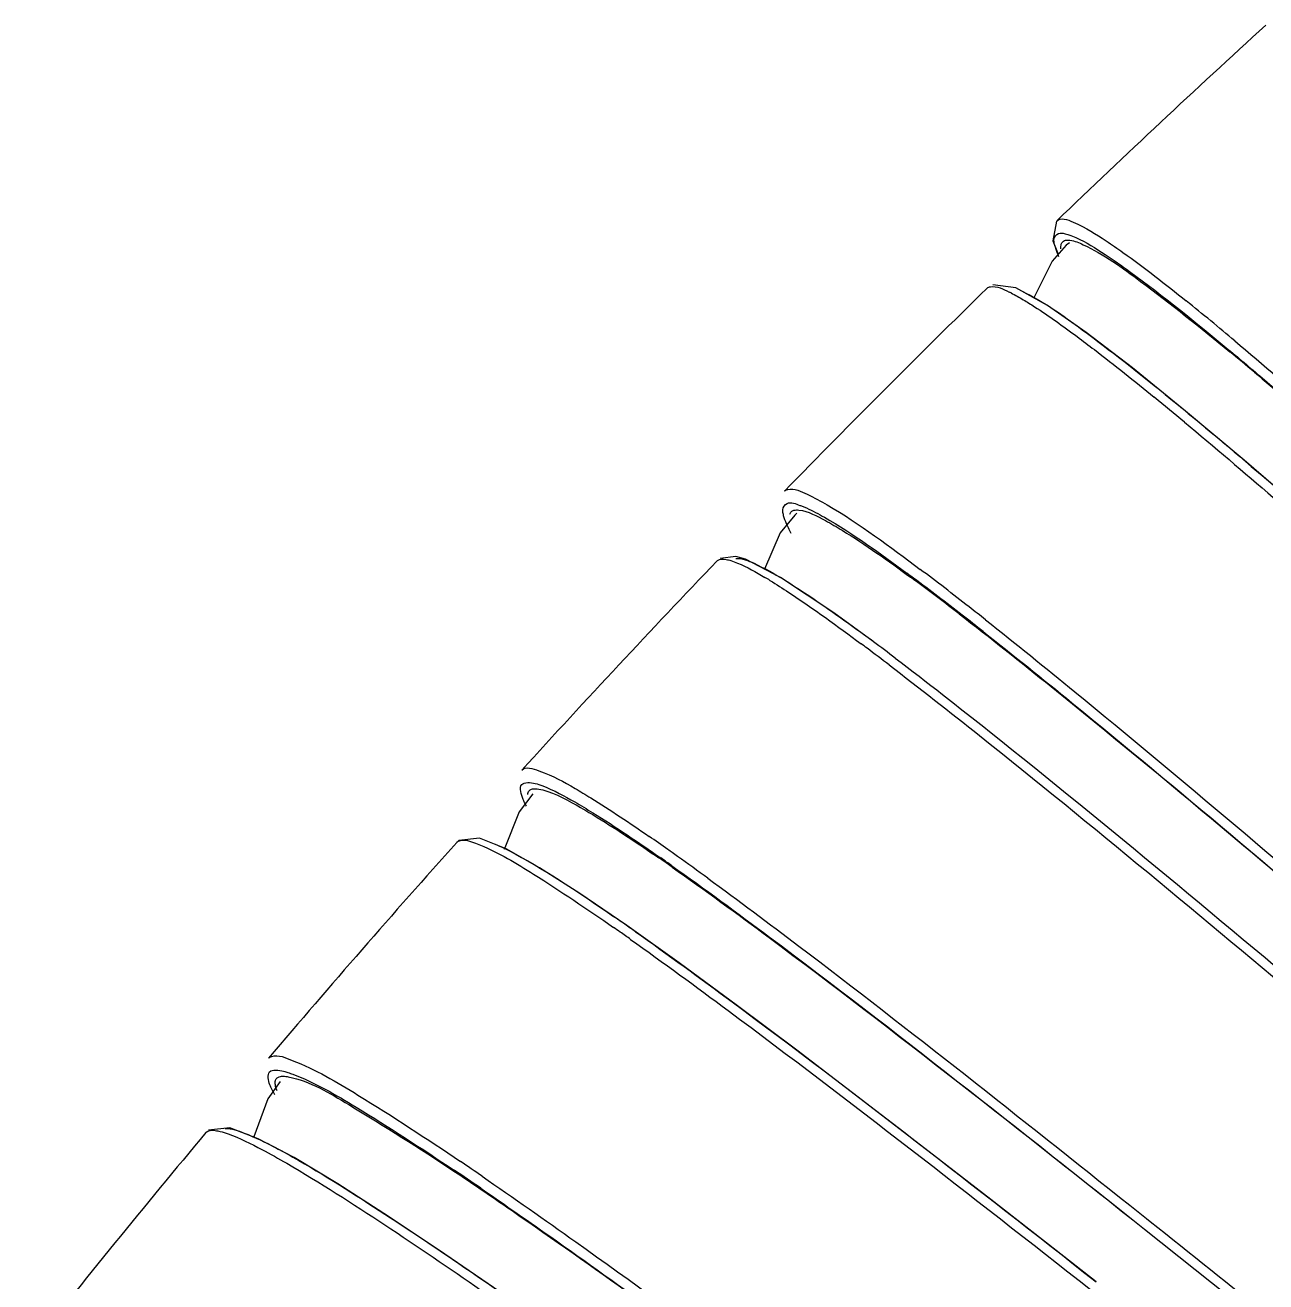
# Model space of a CAD drawing. Header units: millimetres. Extents: x 601 to 1195, y -13 to 407.
# Drawn here: x 921.34 to 929.94, y 354.07 to 362.78 of the extents above; entities that cross this region are included whole.
import ezdxf

# ---------------------------------------------------------------- set-up
doc = ezdxf.new("R2010")
doc.units = ezdxf.units.MM
doc.header["$LTSCALE"] = 0.1

msp = doc.modelspace()

# ---------------------------------------------------------------- linework, layer by layer
at = {"color": 7, "linetype": 'Continuous'}
for p, q in [((928.4901, 361.4218), (928.4633, 361.2835)), ((928.5562, 361.2543), (928.4584, 361.1432)), ((928.4633, 361.2835), (928.5011, 361.1917)), ((928.5205, 361.2293), (928.52, 361.2385)), ((928.5786, 361.2716), (928.5562, 361.2543)), ((928.4584, 361.1432), (928.3311, 360.8838)), ((928.2076, 360.9584), (928.0485, 360.9794)), ((928.4275, 360.8362), (928.2076, 360.9584)), ((926.6747, 359.3835), (926.5743, 359.2597)), ((926.6899, 359.3963), (926.6747, 359.3835)), ((926.5743, 359.2597), (926.4657, 359.0087)), ((926.2671, 359.0958), (926.157, 359.082)), ((926.9466, 358.705), (926.5766, 358.9514)), ((927.2178, 358.5077), (926.9466, 358.705)), ((924.8578, 357.45), (924.7635, 357.326)), ((924.7635, 357.326), (924.6598, 357.0653)), ((924.3453, 357.1274), (924.3284, 357.111)), ((924.4885, 357.1435), (924.3453, 357.1274)), ((924.674, 357.0684), (924.4885, 357.1435)), ((924.4611, 357.1083), (924.4953, 357.0951)), ((925.8732, 356.2783), (925.5104, 356.5371)), ((923.1072, 355.4563), (923.0217, 355.3369)), ((923.0217, 355.3369), (922.9233, 355.072)), ((922.7567, 355.1356), (922.61, 355.1197)), ((922.9552, 355.0599), (922.7567, 355.1356)), ((928.9981, 354.5986), (929.1147, 354.5057)), ((929.1147, 354.5057), (929.1401, 354.4854)), ((929.099, 354.4339), (929.8289, 353.8536)), ((929.1004, 354.4327), (929.834, 353.8495))]:
    msp.add_line(p, q, dxfattribs=at)
for points in [[(929.3846, 360.1043), (929.0162, 360.4029), (928.6949, 360.6495), (928.4275, 360.8362)], [(932.2261, 357.6157), (932.0924, 357.7358), (931.621, 358.1582), (931.1479, 358.5797), (930.6802, 358.993), (930.2252, 359.3904), (929.7906, 359.7636), (929.3846, 360.1043)], [(926.5766, 358.9514), (926.3336, 359.0769), (926.2671, 359.0958)], [(925.5104, 356.5371), (925.1849, 356.7596), (924.9039, 356.9389), (924.674, 357.0684)], [(928.7652, 354.0675), (928.4882, 354.2842), (928.0332, 354.6392), (927.5774, 354.9928), (927.127, 355.3394), (926.6881, 355.6734), (926.2678, 355.9885), (925.8732, 356.2783)], [(924.2494, 354.26), (923.8583, 354.5214), (923.5068, 354.7467), (923.2031, 354.9286), (922.9552, 355.0599)], [(926.5599, 352.6206), (926.0757, 352.9715), (925.5952, 353.3171), (925.1255, 353.6515), (924.6742, 353.9681), (924.2494, 354.26)]]:
    msp.add_lwpolyline(points, dxfattribs=at)
for centre, radius, start, end in [((982.9613, 304.6655), 78.6664, 132.375478, 133.821522), ((982.9613, 304.6655), 78.6664, 134.312144, 135.758188), ((928.0311, 360.9309), 0.0337, 130.03605, 134.50583), ((927.778, 360.1301), 0.8863, 63.43909, 64.39868), ((915.722, 343.8972), 21.7899, 50.00508, 51.15291), ((911.6775, 338.7325), 28.2664, 49.95965, 50.41205), ((910.7389, 337.6298), 29.1381, 50.23349, 50.76885), ((982.9613, 304.6655), 78.6665, 136.248817, 137.694861), ((926.1613, 359.0423), 0.0337, 132.08655, 136.73947), ((924.8044, 356.1598), 3.2496, 58.49191, 59.21445), ((918.3586, 346.6692), 15.3056, 53.33127, 53.54944), ((918.9748, 347.3721), 14.3666, 53.5112, 53.71694), ((913.9399, 340.9559), 22.6039, 51.91416, 52.99478), ((914.9877, 342.1716), 20.9262, 52.12509, 53.28211), ((916.0392, 343.4283), 19.283, 52.36487, 53.46698), ((909.5848, 335.1867), 29.7568, 51.81174, 52.17035), ((908.7047, 334.2384), 31.1205, 51.68858, 51.95659), ((916.8151, 344.5164), 17.4345, 53.35443, 53.60641), ((915.5152, 342.8903), 19.4525, 53.17073, 53.32117), ((913.5145, 340.2247), 22.7854, 52.67802, 53.16183), ((914.7957, 341.807), 20.8136, 52.82767, 53.34571), ((916.065, 343.2944), 16.8609, 54.75842, 55.29493), ((982.9613, 304.6655), 78.6663, 138.185326, 139.63137), ((914.6722, 341.3176), 19.2791, 54.65394, 54.7676), ((914.0056, 340.378), 20.4312, 54.52642, 54.65379), ((916.6992, 343.9213), 15.9005, 55.20455, 55.37909), ((915.5748, 342.4465), 17.7604, 54.90505, 55.06503), ((915.9715, 342.8745), 17.1754, 54.99276, 55.20403), ((914.9029, 341.4902), 18.9291, 54.77011, 54.90519), ((911.5614, 336.9589), 24.634, 53.90968, 54.51155), ((914.7313, 341.1386), 18.796, 55.2171, 55.34829), ((912.7204, 338.3811), 22.1453, 54.87091, 55.01225), ((914.0244, 340.121), 20.0351, 55.06389, 55.21683), ((912.9654, 338.6059), 21.8836, 54.83288, 55.06271), ((911.591, 336.7766), 24.1075, 54.65562, 54.86984), ((982.9613, 304.6655), 78.6663, 140.121992, 141.568035), ((922.6176, 355.0813), 0.0337, 136.73023, 140.07531), ((906.5067, 328.6128), 31.7766, 55.49501, 55.82565), ((907.336, 329.6375), 30.3886, 55.61699, 56.03792)]:
    msp.add_arc(centre, radius, start, end, dxfattribs=at)
for points, knots in [([(928.4917, 361.4232), (928.5188, 361.4497), (928.6712, 361.3911), (928.7609, 361.3329), (928.8341, 361.2843)], [0, 0, 0, 0, 0.301522, 1, 1, 1, 1]), ([(928.4846, 361.2314), (928.477, 361.2561), (928.4585, 361.3023), (928.4991, 361.3361), (928.515, 361.3373)], [0, 0, 0, 0, 0.616929, 1, 1, 1, 1]), ([(928.515, 361.3373), (928.524, 361.338), (928.5447, 361.336), (928.5645, 361.3304), (928.5755, 361.3268)], [0, 0, 0, 0, 0.436953, 1, 1, 1, 1]), ([(928.5755, 361.3268), (928.5921, 361.3213), (928.6803, 361.2845), (928.7613, 361.2332), (928.8263, 361.1904)], [0, 0, 0, 0, 0.183738, 1, 1, 1, 1]), ([(928.5069, 361.1725), (928.5024, 361.1828), (928.4944, 361.2022), (928.4874, 361.222), (928.4846, 361.2314)], [0, 0, 0, 0, 0.532529, 1, 1, 1, 1]), ([(928.52, 361.2385), (928.5199, 361.2437), (928.5204, 361.2534), (928.523, 361.2628), (928.5249, 361.2669)], [0, 0, 0, 0, 0.539979, 1, 1, 1, 1]), ([(928.5249, 361.2669), (928.5258, 361.269), (928.5281, 361.2731), (928.5312, 361.2767), (928.5328, 361.2783)], [0, 0, 0, 0, 0.509396, 1, 1, 1, 1]), ([(928.5328, 361.2783), (928.5363, 361.2816), (928.5454, 361.2872), (928.5558, 361.2891), (928.5614, 361.2895)], [0, 0, 0, 0, 0.464831, 1, 1, 1, 1]), ([(928.5614, 361.2895), (928.5686, 361.29), (928.6084, 361.2874), (928.6458, 361.2713), (928.6751, 361.2577)], [0, 0, 0, 0, 0.18254, 1, 1, 1, 1]), ([(928.6751, 361.2577), (928.8178, 361.1916), (929.1604, 360.9425), (929.4884, 360.6831), (929.6906, 360.5159)], [0, 0, 0, 0, 0.374774, 1, 1, 1, 1]), ([(928.8341, 361.2843), (928.8733, 361.2583), (929.0635, 361.1261), (929.2459, 360.9832), (929.3896, 360.8676)], [0, 0, 0, 0, 0.20343, 1, 1, 1, 1]), ([(928.8263, 361.1904), (928.8837, 361.1526), (929.1779, 360.9453), (929.4569, 360.7176), (929.6807, 360.5316)], [0, 0, 0, 0, 0.191071, 1, 1, 1, 1]), ([(928.0094, 360.9567), (928.0156, 360.9619), (928.0688, 360.9783), (928.1206, 360.9487), (928.1609, 360.9294)], [0, 0, 0, 0, 0.152596, 1, 1, 1, 1]), ([(928.2571, 360.9321), (928.3906, 360.8686), (928.7102, 360.6424), (929.016, 360.4044), (929.2029, 360.2528)], [0, 0, 0, 0, 0.380548, 1, 1, 1, 1]), ([(928.259, 360.8763), (928.2856, 360.8606), (928.4134, 360.7807), (928.5357, 360.6926), (928.6318, 360.6211)], [0, 0, 0, 0, 0.204926, 1, 1, 1, 1]), ([(928.6318, 360.6211), (928.6721, 360.591), (928.8531, 360.4539), (929.0303, 360.312), (929.1673, 360.2002)], [0, 0, 0, 0, 0.221341, 1, 1, 1, 1]), ([(929.6807, 360.5316), (929.7645, 360.462), (930.1356, 360.1497), (930.5009, 359.8304), (930.7827, 359.5813)], [0, 0, 0, 0, 0.224503, 1, 1, 1, 1]), ([(929.7268, 360.5904), (929.9249, 360.4246), (930.8477, 359.631), (931.7477, 358.8116), (932.4556, 358.1652)], [0, 0, 0, 0, 0.212301, 1, 1, 1, 1]), ([(929.8621, 360.373), (929.9347, 360.312), (930.2496, 360.045), (930.5608, 359.7735), (930.7993, 359.5631)], [0, 0, 0, 0, 0.229666, 1, 1, 1, 1]), ([(929.2029, 360.2528), (929.4178, 360.0785), (930.442, 359.2184), (931.4371, 358.3246), (932.2261, 357.6157)], [0, 0, 0, 0, 0.206886, 1, 1, 1, 1]), ([(929.3774, 360.027), (929.5839, 359.8552), (930.5308, 359.0487), (931.4569, 358.2183), (932.1822, 357.5666)], [0, 0, 0, 0, 0.216015, 1, 1, 1, 1]), ([(926.6045, 359.5502), (926.6102, 359.5561), (926.6643, 359.5774), (926.7192, 359.5464), (926.7615, 359.5273)], [0, 0, 0, 0, 0.150367, 1, 1, 1, 1]), ([(926.5914, 359.42), (926.5918, 359.4377), (926.6292, 359.486), (926.682, 359.4605), (926.71, 359.4507)], [0, 0, 0, 0, 0.373301, 1, 1, 1, 1]), ([(926.7615, 359.5273), (926.8091, 359.5057), (927.0839, 359.3529), (927.3359, 359.1642), (927.5449, 359.0069)], [0, 0, 0, 0, 0.166458, 1, 1, 1, 1]), ([(926.6022, 359.3633), (926.5989, 359.3735), (926.5936, 359.3921), (926.5913, 359.4115), (926.5914, 359.42)], [0, 0, 0, 0, 0.55689, 1, 1, 1, 1]), ([(926.6415, 359.3896), (926.6424, 359.3928), (926.6448, 359.3989), (926.6486, 359.4042), (926.6508, 359.4064)], [0, 0, 0, 0, 0.517022, 1, 1, 1, 1]), ([(926.6508, 359.4064), (926.6531, 359.4088), (926.6587, 359.4131), (926.6652, 359.4157), (926.6687, 359.4167)], [0, 0, 0, 0, 0.481131, 1, 1, 1, 1]), ([(926.6687, 359.4167), (926.6799, 359.4199), (926.7597, 359.417), (926.8295, 359.3763), (926.8877, 359.345)], [0, 0, 0, 0, 0.149827, 1, 1, 1, 1]), ([(926.71, 359.4507), (926.7174, 359.4482), (926.7328, 359.4424), (926.7479, 359.436), (926.7557, 359.4325)], [0, 0, 0, 0, 0.475828, 1, 1, 1, 1]), ([(926.7557, 359.4325), (926.7986, 359.4135), (927.0428, 359.2815), (927.267, 359.1173), (927.4522, 358.9806)], [0, 0, 0, 0, 0.169234, 1, 1, 1, 1]), ([(926.8877, 359.345), (926.9271, 359.3237), (927.1304, 359.2038), (927.3226, 359.0662), (927.4766, 358.9531)], [0, 0, 0, 0, 0.189908, 1, 1, 1, 1]), ([(926.1387, 359.0673), (926.154, 359.0812), (926.192, 359.0788), (926.2213, 359.0709), (926.2317, 359.0677)], [0, 0, 0, 0, 0.654886, 1, 1, 1, 1]), ([(926.2317, 359.0677), (926.2475, 359.0629), (926.3297, 359.0315), (926.4064, 358.9879), (926.4676, 358.9515)], [0, 0, 0, 0, 0.188468, 1, 1, 1, 1]), ([(926.267, 359.0833), (926.3102, 359.0856), (926.4269, 359.0357), (926.5303, 358.9784), (926.5964, 358.938)], [0, 0, 0, 0, 0.358311, 1, 1, 1, 1]), ([(926.5027, 358.9303), (926.547, 358.9031), (926.7629, 358.7643), (926.9706, 358.6133), (927.1347, 358.4911)], [0, 0, 0, 0, 0.202721, 1, 1, 1, 1]), ([(926.5964, 358.938), (926.6364, 358.9136), (926.8285, 358.7909), (927.0138, 358.6579), (927.1595, 358.5504)], [0, 0, 0, 0, 0.205487, 1, 1, 1, 1]), ([(927.814, 358.6988), (928.0288, 358.5335), (929.0433, 357.7267), (930.0317, 356.888), (930.813, 356.2245)], [0, 0, 0, 0, 0.209145, 1, 1, 1, 1]), ([(927.9974, 358.6572), (928.2057, 358.4926), (929.1611, 357.7198), (930.0965, 356.923), (930.829, 356.2976)], [0, 0, 0, 0, 0.216094, 1, 1, 1, 1]), ([(927.9819, 358.5751), (928.1882, 358.4129), (929.1341, 357.6509), (930.0603, 356.8648), (930.7856, 356.2479)], [0, 0, 0, 0, 0.216094, 1, 1, 1, 1]), ([(927.3291, 358.3446), (927.5403, 358.1836), (928.5364, 357.4009), (929.5081, 356.5878), (930.2753, 355.9445)], [0, 0, 0, 0, 0.209572, 1, 1, 1, 1]), ([(927.3716, 358.3918), (927.5918, 358.2249), (928.6386, 357.4036), (929.6582, 356.5485), (930.4657, 355.8708)], [0, 0, 0, 0, 0.207633, 1, 1, 1, 1]), ([(924.7821, 357.6141), (924.8085, 357.6437), (924.9732, 357.5896), (925.0708, 357.5348), (925.1513, 357.4882)], [0, 0, 0, 0, 0.29905, 1, 1, 1, 1]), ([(924.7918, 357.4125), (924.7788, 357.444), (924.7486, 357.5372), (924.8444, 357.531), (924.8743, 357.5231)], [0, 0, 0, 0, 0.524155, 1, 1, 1, 1]), ([(924.8231, 357.4469), (924.8235, 357.4517), (924.8254, 357.4608), (924.8302, 357.4689), (924.8331, 357.4721)], [0, 0, 0, 0, 0.529508, 1, 1, 1, 1]), ([(924.8331, 357.4721), (924.8375, 357.477), (924.8512, 357.485), (924.8665, 357.4863), (924.8749, 357.4862)], [0, 0, 0, 0, 0.443029, 1, 1, 1, 1]), ([(924.8743, 357.5231), (924.8922, 357.5184), (924.9883, 357.4849), (925.0777, 357.4355), (925.1496, 357.3942)], [0, 0, 0, 0, 0.182349, 1, 1, 1, 1]), ([(924.8749, 357.4862), (924.8925, 357.486), (925.0056, 357.4616), (925.106, 357.4032), (925.1899, 357.3555)], [0, 0, 0, 0, 0.154748, 1, 1, 1, 1]), ([(925.1513, 357.4882), (925.1881, 357.4669), (925.3628, 357.3616), (925.5321, 357.2476), (925.6648, 357.1557)], [0, 0, 0, 0, 0.208551, 1, 1, 1, 1]), ([(924.8136, 357.366), (924.8095, 357.374), (924.8019, 357.3893), (924.7949, 357.405), (924.7918, 357.4125)], [0, 0, 0, 0, 0.525502, 1, 1, 1, 1]), ([(925.1496, 357.3942), (925.1916, 357.3701), (925.3947, 357.2478), (925.5907, 357.1144), (925.7452, 357.0065)], [0, 0, 0, 0, 0.204494, 1, 1, 1, 1]), ([(925.1899, 357.3555), (925.2285, 357.3335), (925.4135, 357.2235), (925.5923, 357.1034), (925.7329, 357.0063)], [0, 0, 0, 0, 0.20617, 1, 1, 1, 1]), ([(924.3309, 357.1142), (924.3357, 357.1196), (924.3779, 357.1409), (924.4256, 357.1209), (924.4611, 357.1083)], [0, 0, 0, 0, 0.160375, 1, 1, 1, 1]), ([(924.4953, 357.0951), (924.6246, 357.0418), (924.9365, 356.8534), (925.2364, 356.6517), (925.4186, 356.5242)], [0, 0, 0, 0, 0.386193, 1, 1, 1, 1]), ([(924.5909, 357.1044), (924.6408, 357.084), (924.9297, 356.9376), (925.1969, 356.7538), (925.4185, 356.6007)], [0, 0, 0, 0, 0.166721, 1, 1, 1, 1]), ([(925.8223, 356.9523), (926.0507, 356.7911), (927.1601, 355.974), (928.239, 355.1168), (929.099, 354.4339)], [0, 0, 0, 0, 0.202923, 1, 1, 1, 1]), ([(925.8247, 356.9425), (926.0516, 356.7836), (927.1614, 355.9704), (928.2394, 355.1152), (929.1004, 354.4327)], [0, 0, 0, 0, 0.201336, 1, 1, 1, 1]), ([(926.0723, 356.8654), (926.2841, 356.7111), (927.2717, 355.9715), (928.2379, 355.204), (928.9981, 354.5986)], [0, 0, 0, 0, 0.212364, 1, 1, 1, 1]), ([(925.5369, 356.4408), (925.7643, 356.2796), (926.8412, 355.49), (927.8929, 354.667), (928.7246, 354.0155)], [0, 0, 0, 0, 0.208742, 1, 1, 1, 1]), ([(925.5696, 356.4952), (925.7958, 356.3358), (926.8762, 355.5465), (927.9298, 354.7217), (928.7652, 354.0675)], [0, 0, 0, 0, 0.206871, 1, 1, 1, 1]), ([(923.026, 355.6179), (923.0315, 355.6244), (923.0867, 355.6494), (923.1455, 355.6203), (923.1908, 355.603)], [0, 0, 0, 0, 0.148392, 1, 1, 1, 1]), ([(923.1908, 355.603), (923.3511, 355.5416), (923.7436, 355.3077), (924.1227, 355.061), (924.356, 354.9027)], [0, 0, 0, 0, 0.378396, 1, 1, 1, 1]), ([(923.0351, 355.4341), (923.0242, 355.4617), (923.0079, 355.5512), (923.0993, 355.5357), (923.1309, 355.5276)], [0, 0, 0, 0, 0.476553, 1, 1, 1, 1]), ([(923.074, 355.4628), (923.0747, 355.4656), (923.0767, 355.4709), (923.0799, 355.4757), (923.0817, 355.4778)], [0, 0, 0, 0, 0.513149, 1, 1, 1, 1]), ([(923.0817, 355.4778), (923.0865, 355.4835), (923.1025, 355.4925), (923.1201, 355.4934), (923.1298, 355.4931)], [0, 0, 0, 0, 0.43341, 1, 1, 1, 1]), ([(923.1298, 355.4931), (923.1351, 355.493), (923.1462, 355.492), (923.1572, 355.4902), (923.163, 355.4891)], [0, 0, 0, 0, 0.469315, 1, 1, 1, 1]), ([(923.1309, 355.5276), (923.1409, 355.525), (923.1623, 355.5187), (923.1833, 355.5112), (923.1944, 355.507)], [0, 0, 0, 0, 0.467331, 1, 1, 1, 1]), ([(923.163, 355.4891), (923.3139, 355.4595), (923.7014, 355.2239), (924.0723, 354.9958), (924.3112, 354.836)], [0, 0, 0, 0, 0.348483, 1, 1, 1, 1]), ([(923.1944, 355.507), (923.3485, 355.4488), (923.7254, 355.2272), (924.0891, 354.9925), (924.3124, 354.842)], [0, 0, 0, 0, 0.379539, 1, 1, 1, 1]), ([(923.0734, 355.4324), (923.0726, 355.4378), (923.0716, 355.448), (923.0728, 355.4582), (923.074, 355.4628)], [0, 0, 0, 0, 0.541422, 1, 1, 1, 1]), ([(923.0849, 355.3922), (923.0822, 355.3992), (923.0776, 355.4124), (923.0744, 355.426), (923.0734, 355.4324)], [0, 0, 0, 0, 0.538886, 1, 1, 1, 1]), ([(922.5931, 355.1044), (922.6078, 355.12), (922.6481, 355.1196), (922.679, 355.1131), (922.6902, 355.1104)], [0, 0, 0, 0, 0.651727, 1, 1, 1, 1]), ([(922.7259, 355.1298), (922.771, 355.1326), (922.8928, 355.0886), (923.0032, 355.0359), (923.0732, 354.999)], [0, 0, 0, 0, 0.363374, 1, 1, 1, 1]), ([(922.6902, 355.1104), (922.709, 355.1057), (922.8096, 355.0731), (922.9043, 355.0251), (922.9804, 354.9849)], [0, 0, 0, 0, 0.184118, 1, 1, 1, 1]), ([(922.9804, 354.9849), (923.0383, 354.9542), (923.3291, 354.7908), (923.6095, 354.6097), (923.833, 354.462)], [0, 0, 0, 0, 0.196579, 1, 1, 1, 1]), ([(923.0732, 354.999), (923.1279, 354.9702), (923.4005, 354.8179), (923.6634, 354.6491), (923.8727, 354.5117)], [0, 0, 0, 0, 0.198069, 1, 1, 1, 1]), ([(924.3112, 354.836), (924.4657, 354.7327), (925.1809, 354.243), (925.8828, 353.7342), (926.4324, 353.3323)], [0, 0, 0, 0, 0.214451, 1, 1, 1, 1]), ([(924.5074, 354.7992), (924.7249, 354.6498), (925.7193, 353.95), (926.6962, 353.2259), (927.4604, 352.658)], [0, 0, 0, 0, 0.217022, 1, 1, 1, 1]), ([(924.4971, 354.7166), (924.6416, 354.6178), (925.2903, 354.1667), (925.9296, 353.7023), (926.4258, 353.3387)], [0, 0, 0, 0, 0.221478, 1, 1, 1, 1]), ([(923.8727, 354.5117), (924.1033, 354.3603), (925.2021, 353.6123), (926.2759, 352.8288), (927.1264, 352.2079)], [0, 0, 0, 0, 0.207642, 1, 1, 1, 1]), ([(923.833, 354.462), (924.0568, 354.3142), (925.1146, 353.5926), (926.1498, 352.8388), (926.9675, 352.2423)], [0, 0, 0, 0, 0.209445, 1, 1, 1, 1]), ([(929.1401, 354.4854), (929.4181, 354.2638), (930.4217, 353.4629), (931.4236, 352.6594), (932.1624, 352.097)], [0, 0, 0, 0, 0.276914, 1, 1, 1, 1])]:
    msp.add_open_spline(points, degree=3, knots=knots, dxfattribs=at)
for points in [[(928.1743, 360.9229), (928.2031, 360.9085), (928.2313, 360.8927), (928.259, 360.8763)], [(926.6507, 359.2563), (926.6321, 359.2908), (926.6145, 359.3261), (926.6022, 359.3633)], [(923.0691, 355.3652), (923.0564, 355.3874), (923.0445, 355.4102), (923.0351, 355.4341)]]:
    msp.add_open_spline(points, degree=3, dxfattribs=at)

doc.saveas('drawing.dxf')
